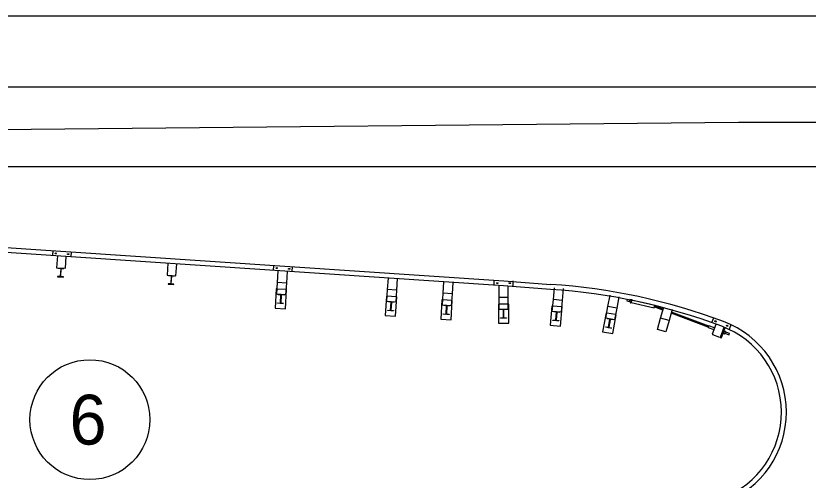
# Model space of a CAD drawing. Extents: x -617 to 43, y 30 to 431.
# Drawn here: x -333.54 to -288.8, y 333.15 to 359.35 of the extents above; entities that cross this region are included whole.
import ezdxf

# ---------------------------------------------------------------- set-up
doc = ezdxf.new("R2010")
doc.units = 0
for name, color, linetype in [('BR 2020 Reprint', 7, 'Continuous'), ('R_PL_ESH_PR', 7, 'Continuous'), ('R_PL_GRAILLT_PR', 7, 'Continuous'), ('R_TS_DIM_PR', 7, 'Continuous'), ('R_TS_TS_PR', 7, 'Continuous'), ('RW 2024 Reprint', 7, 'Continuous')]:
    doc.layers.add(name, color=color, linetype=linetype)

msp = doc.modelspace()

# ---------------------------------------------------------------- linework, layer by layer
at = {"layer": 'BR 2020 Reprint'}
msp.add_line((-363.018, 359.355), (-259.498, 359.355), dxfattribs=at)
at = {"layer": 'R_PL_ESH_PR'}
for p, q in [((-508.047, 351.239), (-292.723, 353.355)), ((-292.735, 353.355), (-82.356, 353.355))]:
    msp.add_line(p, q, dxfattribs=at)
at = {"layer": 'R_PL_GRAILLT_PR'}
for p, q in [((-331.444, 346.107), (-331.463, 345.825)), ((-330.422, 345.755), (-330.404, 346.038)), ((-331.19, 345.806), (-331.234, 345.14)), ((-330.735, 345.107), (-330.69, 345.773)), ((-331.234, 345.14), (-330.735, 345.107)), ((-331.149, 345.135), (-331.15, 345.119)), ((-331.15, 345.119), (-331.014, 345.109)), ((-330.994, 345.087), (-331.023, 344.661)), ((-331.008, 344.66), (-330.98, 345.086)), ((-330.958, 345.106), (-330.822, 345.097)), ((-330.822, 345.097), (-330.821, 345.113)), ((-324.95, 345.39), (-324.995, 344.724)), ((-324.495, 344.69), (-324.451, 345.356)), ((-318.987, 344.991), (-318.968, 345.274)), ((-318.763, 344.31), (-318.718, 344.973)), ((-317.927, 345.204), (-317.946, 344.922)), ((-331.181, 344.651), (-331.182, 344.635)), ((-331.182, 344.635), (-330.854, 344.613)), ((-331.045, 344.642), (-331.181, 344.651)), ((-330.853, 344.629), (-330.989, 344.638)), ((-330.854, 344.613), (-330.853, 344.629)), ((-324.995, 344.724), (-324.495, 344.69)), ((-324.909, 344.718), (-324.91, 344.702)), ((-324.91, 344.702), (-324.774, 344.693)), ((-324.755, 344.671), (-324.783, 344.245)), ((-324.769, 344.244), (-324.74, 344.67)), ((-324.718, 344.689), (-324.582, 344.68)), ((-324.582, 344.68), (-324.581, 344.696)), ((-318.219, 344.94), (-318.263, 344.277)), ((-312.544, 343.904), (-312.5, 344.558)), ((-312.001, 344.525), (-312.044, 343.871)), ((-324.941, 344.234), (-324.942, 344.218)), ((-324.942, 344.218), (-324.614, 344.196)), ((-324.805, 344.225), (-324.941, 344.234)), ((-324.613, 344.212), (-324.749, 344.222)), ((-324.614, 344.196), (-324.613, 344.212)), ((-318.807, 343.64), (-318.763, 344.31)), ((-318.263, 344.277), (-318.763, 344.31)), ((-318.263, 344.277), (-318.308, 343.607)), ((-309.409, 343.696), (-309.365, 344.349)), ((-308.866, 344.315), (-308.909, 343.662)), ((-306.52, 344.158), (-306.52, 344.442)), ((-306.252, 343.462), (-306.252, 344.141)), ((-305.751, 344.122), (-305.751, 343.462)), ((-305.477, 344.402), (-305.477, 344.119)), ((-318.829, 343.942), (-318.901, 342.86)), ((-318.79, 343.939), (-318.829, 343.942)), ((-318.308, 343.607), (-318.807, 343.64)), ((-318.29, 343.906), (-318.79, 343.939)), ((-318.723, 343.618), (-318.722, 343.635)), ((-318.587, 343.609), (-318.723, 343.618)), ((-318.395, 343.597), (-318.531, 343.606)), ((-318.394, 343.613), (-318.395, 343.597)), ((-318.318, 342.821), (-318.246, 343.903)), ((-318.246, 343.903), (-318.29, 343.906)), ((-312.589, 343.234), (-312.544, 343.904)), ((-312.044, 343.871), (-312.544, 343.904)), ((-312.044, 343.871), (-312.089, 343.201)), ((-309.453, 343.026), (-309.409, 343.696)), ((-308.909, 343.662), (-309.409, 343.696)), ((-308.909, 343.662), (-308.954, 342.993)), ((-303.187, 343.346), (-303.127, 344.005)), ((-302.628, 343.96), (-302.689, 343.3)), ((-318.596, 343.161), (-318.567, 343.587)), ((-318.553, 343.586), (-318.581, 343.16)), ((-312.61, 343.536), (-312.682, 342.453)), ((-312.571, 343.533), (-312.61, 343.536)), ((-312.089, 343.201), (-312.589, 343.234)), ((-312.072, 343.5), (-312.571, 343.533)), ((-312.504, 343.212), (-312.503, 343.228)), ((-312.368, 343.203), (-312.504, 343.212)), ((-312.377, 342.755), (-312.348, 343.181)), ((-312.334, 343.18), (-312.363, 342.754)), ((-312.176, 343.19), (-312.312, 343.199)), ((-312.175, 343.207), (-312.176, 343.19)), ((-312.1, 342.414), (-312.028, 343.497)), ((-312.028, 343.497), (-312.072, 343.5)), ((-309.475, 343.327), (-309.547, 342.245)), ((-309.436, 343.325), (-309.475, 343.327)), ((-308.936, 343.291), (-309.436, 343.325)), ((-308.964, 342.206), (-308.892, 343.288)), ((-308.892, 343.288), (-308.936, 343.291)), ((-305.751, 343.462), (-306.252, 343.462)), ((-306.252, 342.791), (-306.252, 343.462)), ((-305.751, 343.462), (-305.751, 342.791)), ((-303.249, 342.677), (-303.187, 343.346)), ((-302.689, 343.3), (-303.187, 343.346)), ((-302.689, 343.3), (-302.75, 342.632)), ((-300.101, 342.951), (-299.982, 343.596)), ((-299.489, 343.505), (-299.609, 342.86)), ((-299.018, 343.347), (-299.037, 343.266)), ((-299.037, 343.266), (-298.888, 343.232)), ((-298.87, 343.313), (-299.018, 343.347)), ((-298.894, 343.207), (-298.864, 343.339)), ((-298.828, 343.191), (-298.894, 343.207)), ((-298.798, 343.324), (-298.864, 343.339)), ((-298.789, 343.362), (-298.839, 343.146)), ((-298.758, 343.356), (-298.808, 343.139)), ((-298.801, 343.169), (-297.5, 342.872)), ((-298.765, 343.327), (-297.464, 343.03)), ((-318.901, 342.86), (-318.318, 342.821)), ((-318.755, 343.135), (-318.754, 343.151)), ((-318.427, 343.113), (-318.755, 343.135)), ((-318.754, 343.151), (-318.618, 343.142)), ((-318.562, 343.138), (-318.426, 343.129)), ((-318.426, 343.129), (-318.427, 343.113)), ((-312.536, 342.728), (-312.535, 342.745)), ((-312.208, 342.707), (-312.536, 342.728)), ((-312.535, 342.745), (-312.399, 342.736)), ((-312.343, 342.732), (-312.207, 342.723)), ((-312.207, 342.723), (-312.208, 342.707)), ((-308.954, 342.993), (-309.453, 343.026)), ((-309.369, 343.004), (-309.367, 343.02)), ((-309.232, 342.995), (-309.369, 343.004)), ((-309.241, 342.547), (-309.213, 342.973)), ((-309.199, 342.972), (-309.227, 342.546)), ((-309.041, 342.982), (-309.177, 342.991)), ((-309.039, 342.998), (-309.041, 342.982)), ((-306.293, 343.09), (-306.293, 342.006)), ((-306.254, 343.09), (-306.293, 343.09)), ((-305.754, 343.09), (-306.254, 343.09)), ((-305.751, 342.791), (-306.252, 342.791)), ((-306.166, 342.775), (-306.166, 342.791)), ((-306.029, 342.775), (-306.166, 342.775)), ((-306.008, 342.327), (-306.008, 342.754)), ((-305.994, 342.754), (-305.994, 342.327)), ((-305.837, 342.775), (-305.973, 342.775)), ((-305.837, 342.791), (-305.837, 342.775)), ((-305.709, 343.09), (-305.754, 343.09)), ((-305.709, 342.006), (-305.709, 343.09)), ((-303.263, 342.979), (-303.362, 341.899)), ((-303.224, 342.976), (-303.263, 342.979)), ((-302.725, 342.93), (-303.224, 342.976)), ((-302.78, 341.846), (-302.681, 342.926)), ((-302.681, 342.926), (-302.725, 342.93)), ((-300.223, 342.291), (-300.101, 342.951)), ((-299.609, 342.86), (-300.101, 342.951)), ((-299.609, 342.86), (-299.731, 342.2)), ((-298.808, 343.139), (-298.839, 343.146)), ((-297.5, 342.872), (-297.46, 343.047)), ((-297.002, 342.748), (-297.491, 342.93)), ((-296.986, 342.808), (-297.469, 342.989)), ((-297.131, 342.296), (-296.957, 342.915)), ((-296.475, 342.78), (-296.649, 342.161)), ((-312.682, 342.453), (-312.1, 342.414)), ((-309.401, 342.52), (-309.4, 342.536)), ((-309.073, 342.498), (-309.401, 342.52)), ((-309.4, 342.536), (-309.264, 342.527)), ((-309.208, 342.524), (-309.072, 342.515)), ((-309.072, 342.515), (-309.073, 342.498)), ((-306.166, 342.306), (-306.029, 342.306)), ((-306.166, 342.29), (-306.166, 342.306)), ((-305.837, 342.29), (-306.166, 342.29)), ((-305.973, 342.306), (-305.837, 342.306)), ((-305.837, 342.306), (-305.837, 342.29)), ((-302.75, 342.632), (-303.249, 342.677)), ((-303.164, 342.653), (-303.163, 342.67)), ((-303.029, 342.641), (-303.164, 342.653)), ((-303.049, 342.193), (-303.01, 342.618)), ((-302.996, 342.617), (-303.035, 342.192)), ((-302.837, 342.623), (-302.973, 342.636)), ((-302.836, 342.64), (-302.837, 342.623)), ((-300.209, 342.592), (-300.407, 341.526)), ((-299.731, 342.2), (-300.223, 342.291)), ((-300.171, 342.585), (-300.209, 342.592)), ((-299.679, 342.494), (-300.171, 342.585)), ((-300.141, 342.259), (-300.138, 342.275)), ((-299.832, 341.42), (-299.635, 342.486)), ((-299.635, 342.486), (-299.679, 342.494)), ((-297.312, 341.65), (-297.131, 342.296)), ((-296.649, 342.161), (-297.131, 342.296)), ((-294.436, 341.79), (-296.531, 342.572)), ((-294.415, 341.848), (-296.515, 342.632)), ((-294.233, 342.047), (-294.132, 342.311)), ((-309.547, 342.245), (-308.964, 342.206)), ((-306.293, 342.006), (-305.709, 342.006)), ((-303.362, 341.899), (-302.78, 341.846)), ((-303.209, 342.171), (-303.207, 342.187)), ((-302.881, 342.141), (-303.209, 342.171)), ((-303.207, 342.187), (-303.071, 342.174)), ((-303.016, 342.169), (-302.88, 342.157)), ((-302.88, 342.157), (-302.881, 342.141)), ((-300.007, 342.234), (-300.141, 342.259)), ((-300.068, 341.79), (-299.99, 342.21)), ((-299.976, 342.207), (-300.054, 341.788)), ((-299.818, 342.199), (-299.952, 342.224)), ((-299.815, 342.215), (-299.818, 342.199)), ((-296.649, 342.161), (-296.83, 341.514)), ((-294.444, 341.77), (-294.408, 341.868)), ((-294.081, 341.748), (-294.408, 341.868)), ((-294.206, 341.402), (-294, 341.961)), ((-293.165, 341.921), (-293.266, 341.655)), ((-300.407, 341.526), (-299.832, 341.42)), ((-300.229, 341.782), (-300.226, 341.798)), ((-299.906, 341.723), (-300.229, 341.782)), ((-300.226, 341.798), (-300.092, 341.773)), ((-300.037, 341.763), (-299.903, 341.739)), ((-299.903, 341.739), (-299.906, 341.723)), ((-296.83, 341.514), (-297.312, 341.65)), ((-294.444, 341.77), (-294.116, 341.65)), ((-293.742, 341.213), (-293.535, 341.779)), ((-293.534, 341.779), (-293.736, 341.229)), ((-293.724, 341.163), (-293.485, 341.786)), ((-293.693, 341.195), (-293.486, 341.758)), ((-293.6, 341.447), (-293.596, 341.434)), ((-293.596, 341.434), (-293.532, 341.41)), ((-293.542, 341.581), (-293.554, 341.574)), ((-293.542, 341.581), (-293.479, 341.557)), ((-293.532, 341.41), (-293.521, 341.417)), ((-293.518, 341.426), (-293.521, 341.417)), ((-293.498, 341.481), (-293.518, 341.426)), ((-293.513, 341.44), (-293.265, 341.349)), ((-293.477, 341.536), (-293.498, 341.481)), ((-293.236, 341.427), (-293.484, 341.518)), ((-293.474, 341.545), (-293.479, 341.557)), ((-293.474, 341.545), (-293.477, 341.536)), ((-293.265, 341.349), (-293.236, 341.427)), ((-293.776, 341.211), (-294.187, 341.362)), ((-293.742, 341.213), (-293.693, 341.195))]:
    msp.add_line(p, q, dxfattribs=at)
for points in [[(-349.63, 347.322), (-343.39, 346.905), (-343.39, 346.905), (-305.975, 344.406), (-303.327, 344.203)], [(-303.346, 343.921), (-303.347, 343.921), (-305.996, 344.124), (-343.649, 346.639), (-349.648, 347.04)]]:
    msp.add_lwpolyline(points, dxfattribs=at)
for centre, radius, start, end in [((-331.015, 345.089), 0.0209, 356.1835, 86.1835), ((-330.959, 345.085), 0.0209, 86.1835, 176.1835), ((-331.043, 344.663), 0.0209, 266.1835, 356.1835), ((-330.988, 344.659), 0.0209, 176.1835, 266.1835), ((-324.775, 344.672), 0.0209, 356.1835, 86.1835), ((-324.72, 344.668), 0.0209, 86.1835, 176.1835), ((-324.804, 344.246), 0.0209, 266.1835, 356.1835), ((-324.748, 344.242), 0.0209, 176.1835, 266.1835), ((-305.621, 309.877), 34.403, 69.5085, 86.1776), ((-318.588, 343.589), 0.0209, 356.1862, 86.1862), ((-318.532, 343.585), 0.0209, 86.1862, 176.1862), ((-305.621, 309.877), 34.12, 69.5085, 86.1776), ((-318.616, 343.163), 0.0209, 266.1862, 356.1862), ((-318.561, 343.159), 0.0209, 176.1862, 266.1862), ((-312.369, 343.182), 0.0209, 356.1862, 86.1862), ((-312.313, 343.179), 0.0209, 86.1862, 176.1862), ((-312.398, 342.756), 0.0209, 266.1862, 356.1862), ((-312.342, 342.753), 0.0209, 176.1862, 266.1862), ((-309.234, 342.974), 0.0209, 356.1862, 86.1862), ((-309.178, 342.97), 0.0209, 86.1862, 176.1862), ((-306.029, 342.754), 0.0209, 0.0008, 90.0008), ((-305.973, 342.754), 0.0209, 90.0008, 180.0008), ((-309.262, 342.548), 0.0209, 266.1862, 356.1862), ((-309.206, 342.544), 0.0209, 176.1862, 266.1862), ((-306.029, 342.327), 0.0209, 270.0008, 0.0008), ((-305.973, 342.327), 0.0209, 180.0008, 270.0008), ((-303.031, 342.62), 0.0209, 354.7535, 84.7535), ((-302.975, 342.615), 0.0209, 84.7535, 174.7535), ((-303.07, 342.195), 0.0209, 264.7535, 354.7535), ((-303.014, 342.19), 0.0209, 174.7535, 264.7535), ((-300.011, 342.214), 0.0209, 349.5306, 79.5306), ((-299.956, 342.204), 0.0209, 79.5306, 169.5306), ((-295.49, 336.983), 5.182, 291.0425, 69.5085), ((-295.49, 336.983), 5.465, 290.7756, 69.5085), ((-300.088, 341.794), 0.0209, 259.5306, 349.5306), ((-300.034, 341.784), 0.0209, 169.5306, 259.5306), ((-294.177, 341.391), 0.031, 159.8102, 249.8102), ((-293.765, 341.24), 0.031, 249.8102, 339.8102)]:
    msp.add_arc(centre, radius, start, end, dxfattribs=at)
for centre, major_axis in [((-331.287, 345.951), (0.0473, -0.0032)), ((-330.58, 345.904), (-0.0473, 0.0032)), ((-318.81, 345.124), (0.0473, -0.0032)), ((-318.103, 345.077), (-0.0473, 0.0032)), ((-306.353, 344.271), (0.0474, 0)), ((-305.644, 344.271), (-0.0474, 0)), ((-294.027, 342.118), (0.0443, -0.0169)), ((-293.364, 341.866), (-0.0443, 0.0169)), ((-293.363, 341.865), (-0.0443, 0.0168))]:
    msp.add_ellipse(centre, major_axis=major_axis, ratio=0.498345, dxfattribs=at)
at = {"layer": 'R_TS_DIM_PR'}
msp.add_circle((-329.358, 336.567), 3.382, dxfattribs=at)
at = {"layer": 'R_TS_TS_PR'}
msp.add_lwpolyline([(-357.18, 350.846), (-284.313, 350.846), (-284.313, 313.941), (-357.18, 313.941)], close=True, dxfattribs=at)
at = {"layer": 'RW 2024 Reprint'}
msp.add_line((-498.722, 355.355), (-82.356, 355.355), dxfattribs=at)

# ---------------------------------------------------------------- texts
at = {"layer": 'R_TS_DIM_PR'}
msp.add_text('6', height=2.808, dxfattribs=at).set_placement((-330.506, 335.163))

doc.saveas('drawing.dxf')
